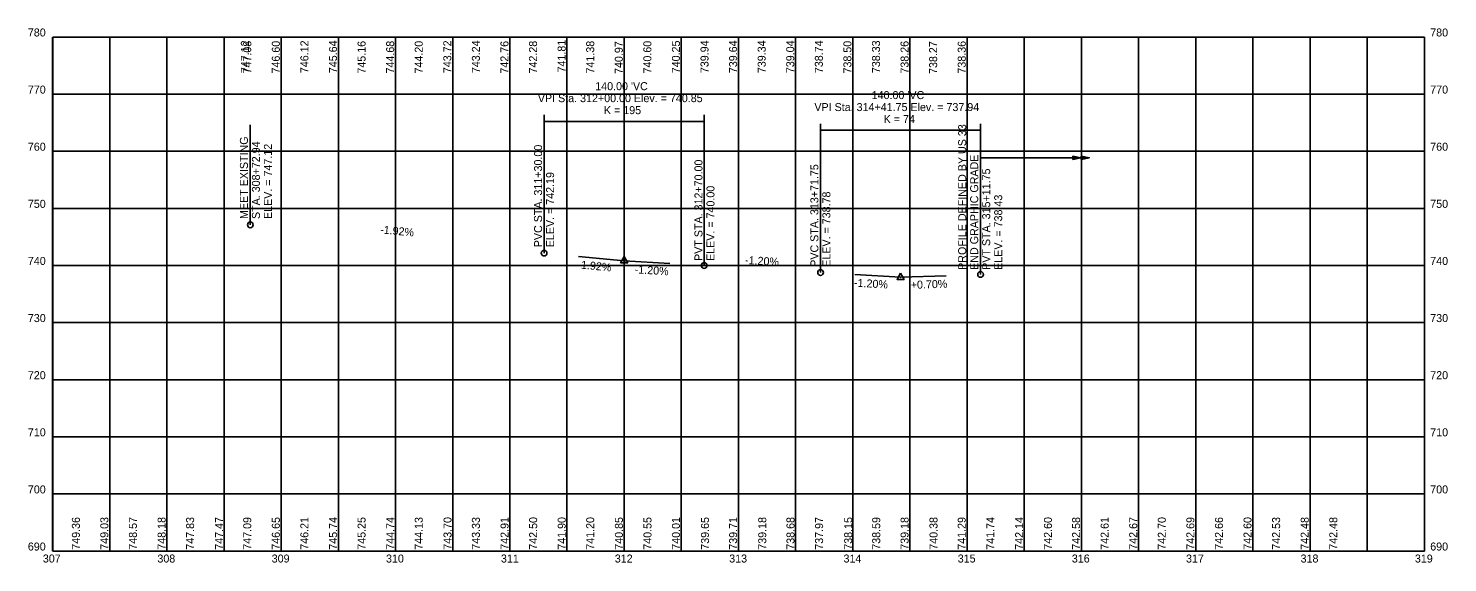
# Model space of a CAD drawing. Extents: x 523 to 1765, y 680 to 1148.
import ezdxf

# ---------------------------------------------------------------- set-up
doc = ezdxf.new("R2010")
doc.units = 0
for name, color, linetype in [('PF_P_Sta_Elev_Text', 7, 'Continuous'), ('PF_P_Text', 7, 'Continuous'), ('PF_P_Text_Grade', 7, 'Continuous'), ('PF_P_Text_Points', 7, 'Continuous'), ('PF_P_Text_Strip_Grades_20', 7, 'Continuous'), ('PF_X_Text_Strip_Grade', 7, 'Continuous'), ('SH_Major_Grid_Line', 7, 'Continuous'), ('SH_Text', 7, 'Continuous')]:
    doc.layers.add(name, color=color, linetype=linetype)

msp = doc.modelspace()

# ---------------------------------------------------------------- linework, layer by layer
at = {"layer": 'PF_P_Text'}
for points in [[(1044.6, 947.8), (1041.5, 942.4), (1047.8, 942.4)], [(1286.4, 933.3), (1283.3, 927.9), (1289.5, 927.9)]]:
    msp.add_lwpolyline(points, close=True, dxfattribs=at)
at = {"layer": 'PF_P_Text_Grade'}
for p, q in [((1044.6, 944.2), (1004.8, 948)), ((1044.6, 944.2), (1044.6, 944.2)), ((1044.6, 944.2), (1084.6, 941.8)), ((1286.4, 929.7), (1246.5, 932.1)), ((1286.4, 929.7), (1326.4, 931.1)), ((1594.6, 941.3), (1594.6, 941.3)), ((1286.4, 929.7), (1286.4, 929.7))]:
    msp.add_line(p, q, dxfattribs=at)
for centre in [(1044.6, 944.2), (1044.6, 944.2), (1286.4, 929.7), (1286.4, 929.7)]:
    msp.add_circle(centre, 0.25, dxfattribs=at)
at = {"layer": 'PF_P_Text_Points'}
for p, q in [((974.6, 950.9), (974.6, 1071.9)), ((1114.6, 940), (1114.6, 1071.9)), ((717.6, 975.6), (717.6, 1063.1)), ((1114.6, 1066.2), (974.6, 1066.2)), ((1216.4, 933.9), (1216.4, 1064)), ((1356.4, 1058.4), (1216.4, 1058.4)), ((1356.4, 932.2), (1356.4, 1064))]:
    msp.add_line(p, q, dxfattribs=at)
for centre in [(717.6, 975.6), (974.6, 950.9), (1114.6, 940), (1216.4, 933.9), (1356.4, 932.2)]:
    msp.add_circle(centre, 2.5, dxfattribs=at)
at = {"layer": 'SH_Major_Grid_Line'}
for p, q in [((544.6, 690), (544.6, 1140)), ((544.7, 1140), (1744.7, 1140)), ((544.7, 690), (544.7, 1140)), ((594.6, 690), (594.6, 1140)), ((644.6, 690), (644.6, 1140)), ((694.6, 690), (694.6, 1140)), ((744.6, 690), (744.6, 1140)), ((794.6, 690), (794.6, 1140)), ((844.6, 690), (844.6, 1140)), ((894.6, 690), (894.6, 1140)), ((944.6, 690), (944.6, 1140)), ((994.6, 690), (994.6, 1140)), ((1044.6, 690), (1044.6, 1140)), ((1094.6, 690), (1094.6, 1140)), ((1144.6, 690), (1144.6, 1140)), ((1194.6, 690), (1194.6, 1140)), ((1244.6, 690), (1244.6, 1140)), ((1294.6, 690), (1294.6, 1140)), ((1344.6, 690), (1344.6, 1140)), ((1394.6, 690), (1394.6, 1140)), ((1444.6, 690), (1444.6, 1140)), ((1494.6, 690), (1494.6, 1140)), ((1544.6, 690), (1544.6, 1140)), ((1594.6, 690), (1594.6, 1140)), ((1644.6, 690), (1644.6, 1140)), ((1694.6, 690), (1694.6, 1140)), ((1744.6, 690), (1744.6, 1140)), ((1744.7, 690), (1744.7, 1140)), ((544.7, 1090), (1744.7, 1090)), ((544.7, 1040), (1744.7, 1040)), ((544.7, 990), (1744.7, 990)), ((544.7, 940), (1744.7, 940)), ((544.7, 890), (1744.7, 890)), ((544.7, 840), (1744.7, 840)), ((544.7, 790), (1744.7, 790)), ((544.7, 740), (1744.7, 740)), ((544.7, 690), (1744.7, 690))]:
    msp.add_line(p, q, dxfattribs=at)
at = {"layer": 'SH_Text'}
msp.add_line((1356.4, 1034.3), (1451.4, 1034.3), dxfattribs=at)
for points in [[(1437.1, 1032.9), (1437.1, 1035.7), (1444.1, 1034.3)], [(1444.4, 1032.9), (1444.4, 1035.7), (1451.4, 1034.3)]]:
    msp.add_lwpolyline(points, close=True, dxfattribs=at)

# ---------------------------------------------------------------- texts
at = {"layer": 'PF_P_Sta_Elev_Text'}
for s, p in [('780', (523, 1140.5)), ('780', (1749.7, 1140.5)), ('770', (523, 1090.5)), ('770', (1749.7, 1090.5)), ('760', (523, 1040.5)), ('760', (1749.7, 1040.5)), ('750', (523, 990.5)), ('750', (1749.7, 990.5)), ('740', (523, 940.5)), ('740', (1749.7, 940.5)), ('730', (523, 890.5)), ('730', (1749.7, 890.5)), ('720', (523, 840.5)), ('720', (1749.7, 840.5)), ('710', (523, 790.5)), ('710', (1749.7, 790.5)), ('700', (523, 740.5)), ('700', (1749.7, 740.5)), ('690', (523, 690.5)), ('690', (1749.7, 690.5)), ('307', (536.1, 680)), ('308', (636.3, 680)), ('309', (736.3, 680)), ('310', (836.3, 680)), ('311', (936.8, 680)), ('312', (1036.4, 680)), ('313', (1136.5, 680)), ('314', (1236.5, 680)), ('315', (1336.4, 680)), ('316', (1436.2, 680)), ('317', (1536.1, 680)), ('318', (1636.3, 680)), ('319', (1736.3, 680))]:
    msp.add_text(s, height=7, dxfattribs=at).set_placement(p)
at = {"layer": 'PF_P_Text_Grade'}
for s, rotation, p in [('-1.92%', 354.5209, (830.9, 968.2)), ('-1.92%', 354.5209, (1003.5, 937.6)), ('-1.20%', 356.561, (1150.2, 941.4)), ('-1.20%', 356.561, (1053.7, 933.2)), ('-1.20%', 356.561, (1245.5, 921.6)), ('+0.70%', 2.0159, (1295.4, 919.5))]:
    msp.add_text(s, height=7, rotation=rotation, dxfattribs=at).set_placement(p)
at = {"layer": 'PF_P_Text_Points'}
for s, p in [("140.00 'VC", (1019.3, 1093.5)), ("140.00 'VC", (1261.1, 1085.7)), ('VPI Sta. 312+00.00 Elev. = 740.85', (969.1, 1083)), ('VPI Sta. 314+41.75 Elev. = 737.94', (1211, 1075.2)), ('K = 195', (1026.9, 1072.5)), ('K = 74', (1271.6, 1064.7))]:
    msp.add_text(s, height=7, dxfattribs=at).set_placement(p)
at = {"layer": 'PF_P_Text_Strip_Grades_20'}
for s, p in [('747.12', (716.3, 1108.4)), ('747.08', (718.4, 1108.1)), ('746.60', (743.4, 1108.1)), ('746.12', (768.4, 1108.4)), ('745.64', (793.4, 1108.4)), ('745.16', (818.4, 1108)), ('744.68', (843.4, 1108.1)), ('744.20', (868.4, 1108.1)), ('743.72', (893.4, 1108.4)), ('743.24', (918.4, 1108.4)), ('742.76', (943.4, 1108)), ('742.28', (968.4, 1108.1)), ('741.81', (993.4, 1109)), ('741.38', (1018.4, 1108.1)), ('740.97', (1043.4, 1107.7)), ('740.60', (1068.4, 1108.1)), ('740.25', (1093.4, 1108.3)), ('739.94', (1118.4, 1108.4)), ('739.64', (1143.4, 1108.4)), ('739.34', (1168.4, 1108.4)), ('739.04', (1193.4, 1108.4)), ('738.74', (1218.4, 1108.4)), ('738.50', (1243.4, 1108.1)), ('738.33', (1268.4, 1108.4)), ('738.26', (1293.4, 1108)), ('738.27', (1318.4, 1107.7)), ('738.36', (1343.4, 1108))]:
    msp.add_text(s, height=7, rotation=90, dxfattribs=at).set_placement(p)
at = {"layer": 'PF_X_Text_Strip_Grade'}
for s, p in [('749.36', (568.5, 691.2)), ('749.03', (593.4, 691.2)), ('748.57', (618.4, 691.2)), ('748.18', (643.5, 691.2)), ('747.83', (668.4, 691.2)), ('747.47', (693.8, 691.2)), ('747.09', (718.4, 691.2)), ('746.65', (743.4, 691.2)), ('746.21', (768.4, 691.2)), ('745.74', (793.5, 691.2)), ('745.25', (818.4, 691.2)), ('744.74', (843.5, 691.2)), ('744.13', (868.4, 691.2)), ('743.70', (893.6, 691.2)), ('743.33', (918.4, 691.2)), ('742.91', (943.5, 691.2)), ('742.50', (968.5, 691.2)), ('741.90', (993.5, 691.2)), ('741.20', (1018.4, 691.2)), ('740.85', (1043.5, 691.2)), ('740.55', (1068.5, 691.2)), ('740.01', (1093.4, 691.2)), ('739.65', (1118.8, 691.2)), ('739.71', (1143.4, 691.2)), ('739.18', (1168.9, 691.2)), ('738.68', (1193.6, 691.2)), ('737.97', (1218.6, 691.2)), ('738.15', (1244.1, 691.2)), ('738.59', (1268.6, 691.2)), ('739.18', (1293.4, 691.2)), ('740.38', (1318.7, 691.2)), ('741.29', (1343.4, 691.2)), ('741.74', (1368.4, 691.2)), ('742.14', (1393.6, 691.2)), ('742.60', (1418.8, 691.2)), ('742.58', (1443.4, 691.2)), ('742.61', (1468.4, 691.2)), ('742.67', (1493.4, 691.2)), ('742.70', (1518.4, 691.2)), ('742.69', (1543.4, 691.2)), ('742.66', (1568.4, 691.2)), ('742.60', (1593.4, 691.2)), ('742.53', (1618.4, 691.2)), ('742.48', (1643.4, 691.2)), ('742.48', (1668.4, 691.2))]:
    msp.add_text(s, height=7, rotation=90, dxfattribs=at).set_placement(p)
at = {"layer": 'SH_Text'}
for s, p in [('PROFILE DEFINED BY US 33', (1343.8, 936.2)), ('MEET EXISTING', (715.5, 980.7)), ('STA. 308+72.94', (726, 980.7)), ('ELEV. = 747.12', (736.5, 980.7)), ('PVC STA. 311+30.00 ', (972.8, 956)), ('PVT STA. 312+70.00', (1113.1, 944)), ('END GRAPHIC GRADE', (1354.3, 936.2)), ('ELEV. = 742.19', (983.3, 956)), ('PVC STA. 313+71.75', (1214.5, 938.9)), ('PVT STA. 315+11.75', (1364.8, 936.2)), ('ELEV. = 740.00', (1123.6, 944)), ('ELEV. = 738.78', (1225, 938.9)), ('ELEV. = 738.43', (1375.3, 936.2))]:
    msp.add_text(s, height=7, rotation=90, dxfattribs=at).set_placement(p)

doc.saveas('drawing.dxf')
